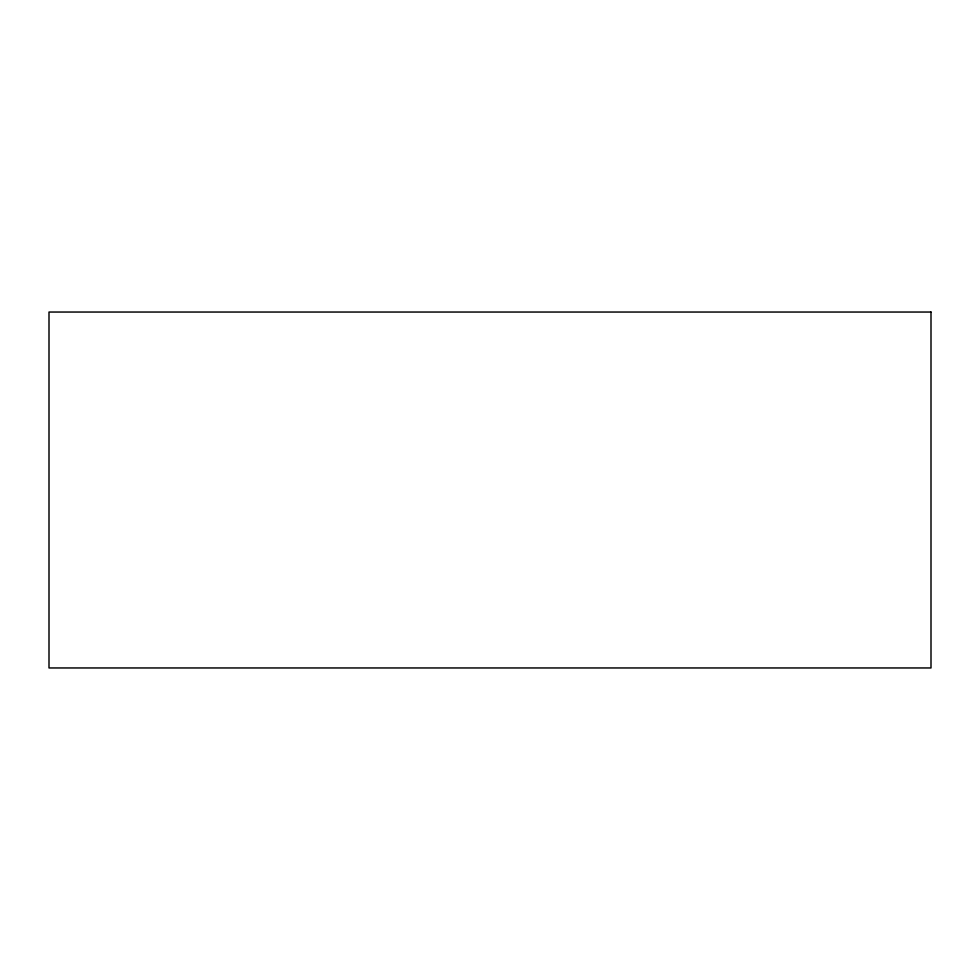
<?xml version="1.0" encoding="UTF-8"?>
<svg xmlns="http://www.w3.org/2000/svg" width="980" height="980" viewBox="0 0 980 980"><rect width="100%" height="100%" fill="white"/><g stroke="black" fill="none" stroke-linecap="round" stroke-linejoin="round"><path stroke-width="1.47" d="M931 312.044L49 312.044L49 667.956L931 667.956L931 312.044"/></g></svg>
